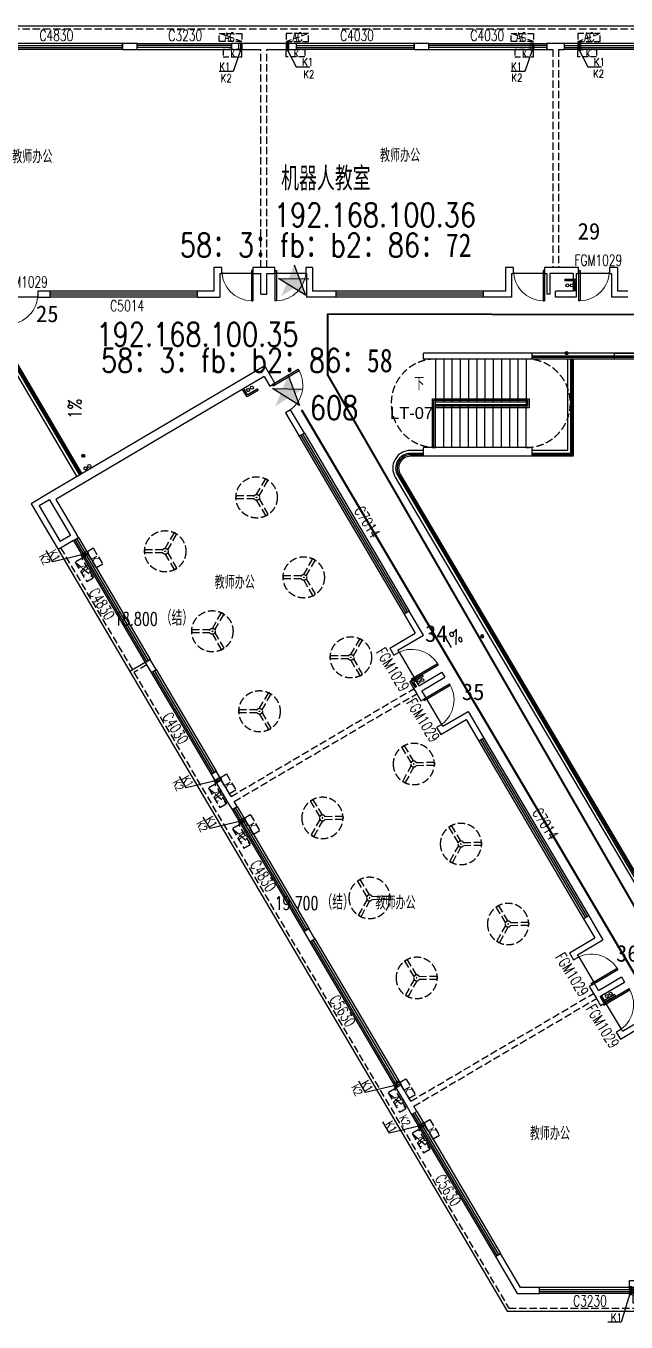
# Model space of a CAD drawing. Extents: x 447078 to 1776277, y 243534 to 519428.
# Drawn here: x 1548479 to 1568848, y 382473 to 426441 of the extents above; entities that cross this region are included whole.
import ezdxf

# ---------------------------------------------------------------- set-up
doc = ezdxf.new("R2010")
doc.units = 0
doc.header["$LTSCALE"] = 1000
doc.header["$MEASUREMENT"] = 0
for name, pattern in [('CCDID0GLB00001', [30, 26.5, -1.5, 0.5, -1.5]), ('DASH', [0.35, 0.25, -0.1]), ('HIDDEN3', [1.905, 1.27, -0.635])]:
    doc.linetypes.add(name, pattern=pattern)
doc.layers.add('2016.03.08房间名称备份', color=227, linetype='Continuous', plot=False)
for name, color, linetype in [('A-DOOR', 2, 'Continuous'), ('A-DRAI', 61, 'Continuous'), ('A-EQPM-MECH', 191, 'Continuous'), ('A-FIXT', 211, 'Continuous'), ('A-FIXT-DASH', 211, 'HIDDEN3'), ('A-FURN', 251, 'Continuous'), ('A-HRAL', 104, 'Continuous'), ('A-HYDR', 1, 'CCDID0GLB00001'), ('A-OVER', 23, 'Continuous'), ('A-STRS', 2, 'Continuous'), ('A-WALL', 140, 'Continuous'), ('A-WIND', 2, 'Continuous'), ('A-WIND-IDEN', 4, 'Continuous'), ('G-0-XREF', 2, 'Continuous'), ('G-ANNO-NOTE', 80, 'Continuous'), ('X-连廊栏杆修改', 43, 'Continuous')]:
    doc.layers.add(name, color=color, linetype=linetype)
doc.layers.add('A桥架图层', color=2, linetype='Continuous', lineweight=40)
doc.layers.add('A门禁安装位置', color=1, linetype='Continuous', lineweight=30)
doc.styles.add('_TCH_DIM', font='SIMPLEX', dxfattribs={"bigfont": 'GBCBIG'})
doc.styles.add('_TCH_WINDOW', font='SIMPLEX', dxfattribs={"height": 3.5, "bigfont": 'GBCBIG'})
doc.styles.add('CCDI_T_G01', font='')
doc.styles.add('CCDI_T_G02', font='simplex.shx', dxfattribs={"width": 0.8, "bigfont": 'zjdz.shx'})
doc.styles.add('CCDI_T_G03', font='')
doc.styles.add('Note$0$CCDI-TOG-02', font='simplex.shx', dxfattribs={"width": 0.8, "bigfont": 'zjdz.shx'})
doc.styles.get('CCDI_T_G01').set_extended_font_data('Arial')
doc.styles.get('CCDI_T_G03').set_extended_font_data('SimHei')

# ---------------------------------------------------------------- blocks, each defined once
blk = doc.blocks.new('PSG-LG1')
at = {"layer": 'A-DRAI'}
for centre in [(34500, 8700), (34650, 8700), (43600, 8700), (54350, 8700), (54500, 8700), (23792, 5228), (18274, 2571), (29446, -4765), (29575, -4689), (35837, -15406), (35966, -15330)]:
    blk.add_circle(centre, 50, dxfattribs=at)
at = {"layer": 'A-HYDR'}
for centre in [(54650, 8700), (23663, 5151), (18145, 2495), (37450, -17600), (63500, -17600)]:
    blk.add_circle(centre, 50, dxfattribs=at)
at = {"layer": 'A-WALL'}
for points in [[(34800, 8500), (34800, 8900), (34400, 8900)], [(34750, 8500), (34750, 8850), (34400, 8850)], [(43700, 8900), (43500, 8900)], [(43700, 8800), (43500, 8800)], [(54850, 8600), (54850, 9000), (54000, 9000)], [(54800, 8600), (54800, 8950), (54000, 8950)], [(24013, 5143), (23626, 4914), (23473, 5172)], [(23988, 5186), (23643, 4982), (23516, 5198)], [(29591, -4513), (29203, -4741), (29330, -4957)], [(29616, -4556), (29272, -4759), (29373, -4931)], [(36103, -15358), (35758, -15562), (35656, -15389)], [(36128, -15402), (36103, -15358)], [(36128, -15402), (35740, -15630), (35613, -15415)]]:
    blk.add_lwpolyline(points, dxfattribs=at)
blk = doc.blocks.new('dfc-1')
at = {"layer": 'A-FURN', "linetype": 'DASH'}
for p, q in [((0, 100), (306, 630)), ((87, 50), (392, 580)), ((-87, 50), (-698, 50)), ((-87, -50), (-698, -50)), ((0, -100), (306, -630)), ((87, -50), (392, -580))]:
    blk.add_line(p, q, dxfattribs=at)
for radius in [700, 100, 10]:
    blk.add_circle((0, 0), radius, dxfattribs=at)
for start, end in [(55.904, 64.096), (175.904, 184.096), (295.904, 304.096)]:
    blk.add_arc((0, 0), 700, start, end, dxfattribs=at)
blk = doc.blocks.new('KTXT')
at = {"layer": 'A-EQPM-MECH', "linetype": 'DASH'}
blk.add_line((340603, 544837), (341368, 545104), dxfattribs=at)
at = {"layer": 'A-EQPM-MECH'}
blk.add_lwpolyline([(340486, 545130), (340586, 545130), (340586, 545380), (340486, 545380)], close=True, dxfattribs=at)
at = {"layer": 'A-EQPM-MECH', "linetype": 'DASH'}
for points in [[(341135, 545355), (340497, 545355), (340497, 545605), (341135, 545605)], [(340603, 544837), (341368, 544837), (341368, 545104), (340603, 545104)]]:
    blk.add_lwpolyline(points, close=True, dxfattribs=at)
at = {"layer": 'A-EQPM-MECH'}
blk.add_lwpolyline([(340536, 545130), (340536, 545380)], dxfattribs=at)
at = {"layer": 'A-FIXT-DASH'}
blk.add_lwpolyline([(340536, 545257), (340205, 544189), (339758, 544189)], dxfattribs=at)
at = {"layer": 'A-EQPM-MECH', "style": 'Note$0$CCDI-TOG-02', "text_generation_flag": 4, "width": 0.8}
blk.add_text('K', height=200, dxfattribs=at).set_placement((340774, 545575))
at = {"layer": 'A-EQPM-MECH', "style": '_TCH_DIM', "width": 0.705882}
blk.add_text('AC', height=297.5, dxfattribs=at).set_placement((340820, 544837))
at = {"layer": 'A-FIXT-DASH', "style": 'CCDI_T_G02', "width": 0.8}
blk.add_text('K1', height=265.8, dxfattribs=at).set_placement((339862, 544216))
blk = doc.blocks.new('bc-kty')
at = {"layer": 'A-EQPM-MECH', "linetype": 'DASH', "ltscale": 0.8}
blk.add_line((100, 176), (-665, 443), dxfattribs=at)
for points in [[(100, 176), (-665, 176), (-665, 443), (100, 443)], [(-538, -350), (100, -350), (100, -100), (-538, -100)]]:
    blk.add_lwpolyline(points, close=True, dxfattribs=at)
at = {"layer": 'A-EQPM-MECH'}
blk.add_lwpolyline([(100, -125), (0, -125), (0, 125), (100, 125)], close=True, dxfattribs=at)
blk.add_lwpolyline([(50, 125), (50, -125)], dxfattribs=at)
at = {"layer": 'A-FIXT-DASH'}
blk.add_lwpolyline([(50, -125), (-194, -849), (-664, -849)], dxfattribs=at)
at = {"layer": 'A-EQPM-MECH', "style": '_TCH_DIM', "width": 0.705882}
blk.add_text('AC', height=297.5, dxfattribs=at).set_placement((-487, 176))
at = {"layer": 'A-EQPM-MECH', "style": 'Note$0$CCDI-TOG-02', "text_generation_flag": 4, "width": 0.8}
blk.add_text('K', height=200, dxfattribs=at).set_placement((-284, -132))
at = {"layer": 'A-FIXT-DASH', "style": 'CCDI_T_G02', "width": 0.8}
blk.add_text('K1', height=265.8, dxfattribs=at).set_placement((-664, -812))
blk = doc.blocks.new('KT-SWSN')
at = {"layer": 'A-EQPM-MECH', "linetype": 'DASH', "ltscale": 0.8}
blk.add_line((934546, 493315), (935311, 493581), dxfattribs=at)
for points in [[(934546, 493315), (935311, 493315), (935311, 493581), (934546, 493581)], [(935183, 492788), (934546, 492788), (934546, 493038), (935183, 493038)]]:
    blk.add_lwpolyline(points, close=True, dxfattribs=at)
at = {"layer": 'A-EQPM-MECH'}
blk.add_lwpolyline([(934546, 493013), (934646, 493013), (934646, 493263), (934546, 493263)], close=True, dxfattribs=at)
blk.add_lwpolyline([(934596, 493263), (934596, 493013)], dxfattribs=at)
at = {"layer": 'A-FIXT-DASH'}
blk.add_lwpolyline([(934596, 493013), (934887, 492446), (935357, 492446)], dxfattribs=at)
at = {"layer": 'A-EQPM-MECH', "style": '_TCH_DIM', "width": 0.705882}
blk.add_text('AC', height=297.5, dxfattribs=at).set_placement((934762, 493315))
at = {"layer": 'A-EQPM-MECH', "style": 'Note$0$CCDI-TOG-02', "text_generation_flag": 4, "width": 0.8}
blk.add_text('K', height=200, dxfattribs=at).set_placement((934822, 493006))
at = {"layer": 'A-FIXT-DASH', "style": 'CCDI_T_G02', "width": 0.8}
blk.add_text('K1', height=265.8, dxfattribs=at).set_placement((935094, 492483))
blk = doc.blocks.new('200X1200')
at = {"layer": 'X-连廊栏杆修改'}
blk.add_lwpolyline([(-800, 200), (800, 200), (800, 0), (-800, 0)], close=True, dxfattribs=at)
blk = doc.blocks.new('ETE5466')
at = {"layer": 'A-OVER'}
for p in [(-7100, 2200), (-2700, 2200), (1700, 2200), (6100, 2200), (10500, 2200), (14900, 2200)]:
    blk.add_blockref('200X1200', p, dxfattribs=at)
blk = doc.blocks.new('$TCHSYS$WIN2D')
for p, q in [((-0.5, 0.5), (0.5, 0.5)), ((-0.5, 0.5), (-0.5, -0.5)), ((0.5, 0.5), (0.5, -0.5)), ((0.5, 0.1667), (-0.5, 0.1667)), ((0.5, -0.1667), (-0.5, -0.1667)), ((-0.5, -0.5), (0.5, -0.5))]:
    blk.add_line(p, q)
blk = doc.blocks.new('$DorLib2D$00000001')
for p, q in [((0.45, 0.975), (0.5, 0.975)), ((0.45, 0), (0.45, 0.975)), ((0.5, 0), (0.5, 0.975)), ((0.5, 0), (0.45, 0))]:
    blk.add_line(p, q)
at = {"lineweight": 13}
blk.add_arc((0.475, 0), 0.975, 91.4693, 180, dxfattribs=at)
blk = doc.blocks.new('DI LOU')
at = {"layer": 'A-FIXT'}
h = blk.add_hatch(dxfattribs=at)
h.set_pattern_fill('ANSI31', color=256, scale=10)
h.set_pattern_definition([(45, (-842091.153, -1894175.001), (-11.22532015, 11.22532015), [])])
h.paths.add_polyline_path([(-50, 0, 1), (50, 0, 1)])
blk.add_circle((0, 0), 50, dxfattribs=at)
blk = doc.blocks.new('门禁点位')
at = {"layer": 'A门禁安装位置'}
h = blk.add_hatch(color=256, dxfattribs=at)
h.paths.add_polyline_path([(-211491, 79015), (-211665, 79485), (-211858, 79022)])
h.paths.add_polyline_path([(-211858, 79022), (-211926, 78858), (-211670, 78698), (-211429, 78847), (-211491, 79015)])
h.paths.add_polyline_path([(-211429, 78847), (-211165, 79009), (-211491, 79015), (-211429, 78847)])
h.paths.add_polyline_path([(-211670, 78698), (-211285, 78457), (-211429, 78847)])
h.paths.add_polyline_path([(-211926, 78858), (-212105, 78430), (-211670, 78698)])
h.paths.add_polyline_path([(-211858, 79022), (-212198, 79028), (-211926, 78858)])
for p, q in [((-211665, 79485), (-211285, 78457)), ((-212198, 79028), (-211165, 79009)), ((-211285, 78457), (-212198, 79028))]:
    blk.add_line(p, q, dxfattribs=at)

msp = doc.modelspace()

# ---------------------------------------------------------------- linework, layer by layer
at = {"layer": '2016.03.08房间名称备份', "linetype": 'DASH'}
for p, q in [((1556456.9, 418241.4), (1556456.9, 425641.4)), ((1556656.9, 418241.4), (1556656.9, 425641.4)), ((1566356.9, 425641.4), (1566356.9, 418241.4)), ((1566556.9, 425641.4), (1566556.9, 418241.4)), ((1555442, 400302.1), (1561644, 403959.4)), ((1555543.6, 400129.8), (1561745.6, 403787.1)), ((1561537.4, 389965.5), (1567739.4, 393622.7)), ((1561639, 389793.2), (1567841, 393450.4))]:
    msp.add_line(p, q, dxfattribs=at)
at = {"layer": 'A-DOOR'}
for p, q in [((1556181.8, 418041.4), (1555131.8, 418041.4)), ((1557981.9, 418041.4), (1556931.9, 418041.4)), ((1566081.8, 418041.4), (1565031.8, 418041.4)), ((1568281.9, 418041.4), (1567231.9, 418041.4)), ((1548881.9, 417241.4), (1547831.9, 417241.4)), ((1561143.2, 405202.3), (1561676.6, 404297.8)), ((1562590.9, 402747.3), (1562057.5, 403651.8)), ((1567238.6, 394865.6), (1567772, 393961.2)), ((1568686.3, 392410.7), (1568152.9, 393315.1))]:
    msp.add_line(p, q, dxfattribs=at)
at = {"layer": 'A-FIXT'}
for points in [[(1550492.2, 413996.4, 0, 0, 0), (1550492.2, 412978.8, 60, 0, 0), (1550492.2, 412798.8, 0, 0, 0)], [(1562687.1, 404972.7, 0, 0, 0), (1563563.6, 405489.6, 60, 0, 0), (1563718.7, 405581, 0, 0, 0)]]:
    msp.add_lwpolyline(points, format="xyseb", dxfattribs=at)
at = {"layer": 'A-HRAL'}
for p, q in [((1546730.1, 417241.4), (1550294.1, 411197.5)), ((1546788.1, 417241.4), (1550337.2, 411222.9))]:
    msp.add_line(p, q, dxfattribs=at)
for points in [[(1561976.9, 411941.4), (1561527.3, 411941.4, 0.5804224), (1561096.6, 411187.4), (1571207.4, 394041.4), (1595756.9, 394041.4), (1595756.9, 415241.4), (1565656.9, 415241.4)], [(1561976.9, 411891.4), (1561527.3, 411891.4, 0.5804224), (1561139.7, 411212.8), (1571236, 394091.4), (1595706.9, 394091.4), (1595706.9, 415191.4), (1565656.9, 415191.4)]]:
    msp.add_lwpolyline(points, format="xyb", dxfattribs=at)
for points in [[(1567006.9, 415141.5), (1567006.9, 411891.5), (1565656.9, 411891.5)], [(1566956.9, 415141.5), (1566956.9, 411941.5), (1565656.9, 411941.5)]]:
    msp.add_lwpolyline(points, dxfattribs=at)
at = {"layer": 'A-OVER'}
for p, q in [((1542757.2, 426441.4), (1590356.9, 426441.4)), ((1546786.3, 417343), (1550380.2, 411248.3)), ((1546614, 417241.4), (1550208, 411146.7)), ((1595656.9, 415341.5), (1565656.9, 415341.5)), ((1595656.9, 415141.5), (1565656.9, 415141.5)), ((1561976.9, 412041.4), (1561527.3, 412041.4)), ((1561976.9, 411841.4), (1561527.3, 411841.4)), ((1561010.4, 411136.6), (1571150.3, 393941.4)), ((1561182.7, 411238.2), (1571264.5, 394141.4)), ((1549571.8, 408681.9), (1552009.9, 404547.2)), ((1552526.8, 404852), (1552009.9, 404547.2)), ((1552009.9, 404547.2), (1564809.6, 382841.4)), ((1564809.6, 382841.4), (1586556.9, 382841.4))]:
    msp.add_line(p, q, dxfattribs=at)
at = {"layer": 'A-OVER', "linetype": 'DASH'}
for p, q in [((1542757.2, 426341.4), (1586456.9, 426341.4)), ((1552577.6, 404765.9), (1552146.9, 404511.9))]:
    msp.add_line(p, q, dxfattribs=at)
at = {"layer": 'A-OVER'}
for points in [[(1567056.9, 415141.5), (1567056.9, 411841.5), (1565656.9, 411841.5)], [(1566856.9, 415141.5), (1566856.9, 412041.5), (1565656.9, 412041.5)]]:
    msp.add_lwpolyline(points, dxfattribs=at)
at = {"layer": 'A-OVER', "linetype": 'DASH'}
for points in [[(1549657.9, 408732.7), (1552096.1, 404598)], [(1552146.9, 404511.9), (1564866.7, 382941.4), (1591756.9, 382941.4)]]:
    msp.add_lwpolyline(points, dxfattribs=at)
at = {"layer": 'A-OVER'}
for radius in [600, 400]:
    msp.add_arc((1561527.3, 411441.4), radius, 90, 210.52737, dxfattribs=at)
at = {"layer": 'A-STRS'}
for p, q in [((1562376.9, 415141.4), (1562376.9, 413691.4)), ((1562656.9, 415141.4), (1562656.9, 413691.4)), ((1562936.9, 415141.4), (1562936.9, 413691.4)), ((1563216.9, 415141.4), (1563216.9, 413691.4)), ((1563496.9, 415141.4), (1563496.9, 413691.4)), ((1563776.9, 415141.4), (1563776.9, 413691.4)), ((1564056.9, 415141.4), (1564056.9, 413691.4)), ((1564336.9, 415141.4), (1564336.9, 413691.4)), ((1564616.9, 415141.4), (1564616.9, 413691.4)), ((1564896.9, 415141.4), (1564896.9, 413691.4)), ((1565176.9, 415141.4), (1565176.9, 413691.4)), ((1565456.9, 415141.4), (1565456.9, 413691.4)), ((1562376.9, 412141.4), (1562376.9, 413591.4)), ((1562656.9, 412141.4), (1562656.9, 413591.4)), ((1562936.9, 412141.4), (1562936.9, 413591.4)), ((1563216.9, 412141.4), (1563216.9, 413591.4)), ((1563496.9, 412141.4), (1563496.9, 413591.4)), ((1563776.9, 412141.4), (1563776.9, 413591.4)), ((1564056.9, 412141.4), (1564056.9, 413591.4)), ((1564336.9, 412141.4), (1564336.9, 413591.4)), ((1564616.9, 412141.4), (1564616.9, 413591.4)), ((1564896.9, 412141.4), (1564896.9, 413591.4)), ((1565176.9, 412141.4), (1565176.9, 413591.4)), ((1565456.9, 412141.4), (1565456.9, 413591.4))]:
    msp.add_line(p, q, dxfattribs=at)
msp.add_lwpolyline([(1564199.4, 413591.4), (1562376.9, 413591.4), (1562376.9, 413691.4), (1565456.9, 413691.4), (1565456.9, 413591.4), (1564199.4, 413591.4)], dxfattribs=at)
at = {"layer": 'A-STRS', "linetype": 'DASH'}
for centre, start, end in [((1562376.9, 413641.4), 90, 270), ((1565456.9, 413641.4), 270, 90)]:
    msp.add_arc(centre, 1500, start, end, dxfattribs=at)
at = {"layer": 'A-WALL'}
for p, q in [((1552256.9, 425841.4), (1551756.9, 425841.4)), ((1551756.9, 425841.4), (1551756.9, 425641.4)), ((1551756.9, 425641.4), (1552256.9, 425641.4)), ((1552256.9, 425641.4), (1552256.9, 425841.4)), ((1556556.9, 425841.4), (1555456.9, 425841.4)), ((1555456.9, 425841.4), (1555456.9, 425641.4)), ((1555456.9, 425641.4), (1556456.9, 425641.4)), ((1557656.9, 425841.4), (1556556.9, 425841.4)), ((1556656.9, 425641.4), (1557656.9, 425641.4)), ((1557656.9, 425641.4), (1557656.9, 425841.4)), ((1562156.9, 425841.4), (1561656.9, 425841.4)), ((1561656.9, 425841.4), (1561656.9, 425641.4)), ((1561656.9, 425641.4), (1562156.9, 425641.4)), ((1562156.9, 425641.4), (1562156.9, 425841.4)), ((1566456.9, 425841.4), (1566156.9, 425841.4)), ((1566156.9, 425841.4), (1566156.9, 425641.4)), ((1566156.9, 425641.4), (1566356.9, 425641.4)), ((1566756.9, 425841.4), (1566456.9, 425841.4)), ((1566556.9, 425641.4), (1566756.9, 425641.4)), ((1566756.9, 425641.4), (1566756.9, 425841.4)), ((1554856.9, 418241.4), (1554856.9, 417441.4)), ((1555131.8, 418241.4), (1554856.9, 418241.4)), ((1555131.8, 418041.4), (1555131.8, 418241.4)), ((1556456.9, 418241.4), (1556181.8, 418241.4)), ((1556181.8, 418241.4), (1556181.8, 418041.4)), ((1556931.9, 418241.4), (1556656.9, 418241.4)), ((1556931.9, 418041.4), (1556931.9, 418241.4)), ((1558206.9, 418241.4), (1557981.9, 418241.4)), ((1557981.9, 418241.4), (1557981.9, 418041.4)), ((1558206.9, 418241.4), (1558206.9, 417441.4)), ((1564756.9, 418241.4), (1564756.9, 417441.4)), ((1565031.8, 418241.4), (1564756.9, 418241.4)), ((1565031.8, 418041.4), (1565031.8, 418241.4)), ((1566256.9, 418241.4), (1566081.8, 418241.4)), ((1566081.8, 418241.4), (1566081.8, 418041.4)), ((1566356.9, 418241.4), (1566256.9, 418241.4)), ((1567056.9, 418241.4), (1566556.9, 418241.4)), ((1567231.9, 418241.4), (1567056.9, 418241.4)), ((1567231.9, 418041.4), (1567231.9, 418241.4)), ((1568556.9, 418241.4), (1568281.9, 418241.4)), ((1568281.9, 418241.4), (1568281.9, 418041.4)), ((1568556.9, 418241.4), (1568556.9, 417441.4)), ((1555056.9, 418041.4), (1555056.9, 417241.4)), ((1555056.9, 418041.4), (1555131.8, 418041.4)), ((1556181.8, 418041.4), (1556456.9, 418041.4)), ((1556456.9, 417341.4), (1556456.9, 418041.4)), ((1556656.9, 417341.4), (1556656.9, 418041.4)), ((1556656.9, 418041.4), (1556931.9, 418041.4)), ((1557981.9, 418041.4), (1558006.9, 418041.4)), ((1558006.9, 418041.4), (1558006.9, 417241.4)), ((1564956.9, 418041.4), (1564956.9, 417241.4)), ((1564956.9, 418041.4), (1565031.8, 418041.4)), ((1566081.8, 418041.4), (1566156.9, 418041.4)), ((1566156.9, 418041.4), (1566156.9, 417341.4)), ((1566456.9, 418041.4), (1566256.9, 418041.4)), ((1566256.9, 418041.4), (1566256.9, 417341.4)), ((1567056.9, 418041.4), (1566456.9, 418041.4)), ((1567056.9, 418041.4), (1567056.9, 417441.4)), ((1567156.9, 418041.4), (1567231.9, 418041.4)), ((1567156.9, 418041.4), (1567156.9, 417241.4)), ((1568281.9, 418041.4), (1568356.9, 418041.4)), ((1568356.9, 418041.4), (1568356.9, 417241.4)), ((1548881.9, 417441.4), (1548881.9, 417241.4)), ((1549306.9, 417441.4), (1548881.9, 417441.4)), ((1549306.9, 417241.4, 1500), (1549306.9, 417441.4, 1500)), ((1554306.9, 417241.4, 1500), (1554306.9, 417441.4, 1500)), ((1554856.9, 417441.4), (1554306.9, 417441.4)), ((1556456.9, 417341.4), (1556656.9, 417341.4)), ((1559006.9, 417441.4), (1558206.9, 417441.4)), ((1559006.9, 417241.4, 1500), (1559006.9, 417441.4, 1500)), ((1564006.9, 417241.4, 1500), (1564006.9, 417441.4, 1500)), ((1564756.9, 417441.4), (1564006.9, 417441.4)), ((1566256.9, 417341.4), (1566156.9, 417341.4)), ((1567056.9, 417441.4), (1566456.9, 417441.4)), ((1566456.9, 417241.4), (1566456.9, 417441.4)), ((1568906.9, 417441.4), (1568556.9, 417441.4)), ((1548881.9, 417241.4), (1549306.9, 417241.4)), ((1554306.9, 417241.4), (1555056.9, 417241.4)), ((1559006.9, 417241.4), (1558006.9, 417241.4)), ((1564956.9, 417241.4), (1564006.9, 417241.4)), ((1567156.9, 417241.4), (1566456.9, 417241.4)), ((1568906.9, 417241.4), (1568356.9, 417241.4)), ((1565656.9, 415341.4), (1561976.9, 415341.4)), ((1561976.9, 415141.4), (1561976.9, 415341.4)), ((1565656.9, 415141.4), (1561976.9, 415141.4)), ((1565656.9, 415141.4), (1565656.9, 415341.4)), ((1556582.2, 414905.5), (1549260.4, 410588)), ((1556925.1, 414324.1), (1556582.2, 414905.5)), ((1556562.3, 414545.5), (1549499, 410380.3)), ((1556562.3, 414545.5), (1556752.8, 414222.5)), ((1556752.8, 414222.5), (1556925.1, 414324.1)), ((1557458.4, 413419.6), (1557286.2, 413318.1)), ((1557286.2, 413318.1), (1557756, 412521.3)), ((1557928.3, 412622.9), (1557458.4, 413419.6)), ((1557928.3, 412622.9, 1500), (1557756, 412521.3, 1500)), ((1565656.9, 412141.4), (1561976.9, 412141.4)), ((1561976.9, 411841.4), (1561976.9, 412141.4)), ((1565656.9, 411841.4), (1565656.9, 412141.4)), ((1565656.9, 411841.4), (1561976.9, 411841.4)), ((1549260.4, 410588), (1548657.5, 410232.4)), ((1548657.5, 410232.4), (1549571.8, 408681.9)), ((1549275.9, 410364.9), (1548931.3, 410161.7)), ((1549275.9, 410364.9), (1549987, 409159)), ((1549499, 410380.3), (1550210.1, 409174.4)), ((1548931.3, 410161.7), (1549642.5, 408955.8)), ((1550088.6, 408986.7), (1549571.8, 408681.9)), ((1549987, 409159), (1549642.5, 408955.8)), ((1550088.6, 408986.7), (1550260.9, 409088.3)), ((1550260.9, 409088.3), (1550210.1, 409174.4)), ((1561483.9, 406593.2, 1500), (1561311.7, 406491.6, 1500)), ((1561311.7, 406491.6), (1561692.6, 405845.5)), ((1561966.5, 405774.8), (1561483.9, 406593.2)), ((1560831.2, 405337.6), (1561692.6, 405845.5)), ((1561105.1, 405266.9), (1561966.5, 405774.8)), ((1552699.1, 404953.6), (1552526.8, 404852)), ((1552902.2, 404609.1), (1552699.1, 404953.6)), ((1560831.2, 405337.6), (1560970.9, 405100.7)), ((1560970.9, 405100.7), (1561143.2, 405202.3)), ((1561143.2, 405202.3), (1561105.1, 405266.9)), ((1552526.8, 404852), (1552730, 404507.5)), ((1552730, 404507.5), (1552902.2, 404609.1)), ((1561816.2, 404060.9), (1562591.5, 404518.1)), ((1562591.5, 404518.1), (1562693.1, 404345.8)), ((1561676.6, 404297.8), (1561504.3, 404196.2)), ((1561504.3, 404196.2), (1561644, 403959.4)), ((1561816.2, 404060.9), (1561676.6, 404297.8)), ((1561917.8, 403888.7), (1562693.1, 404345.8)), ((1561745.6, 403787.1), (1561885.2, 403550.2)), ((1561885.2, 403550.2), (1562057.5, 403651.8)), ((1562057.5, 403651.8), (1561917.8, 403888.7)), ((1562629, 402682.7), (1563490.3, 403190.7)), ((1563490.3, 403190.7), (1564023.7, 402286.2)), ((1562590.9, 402747.3), (1562418.6, 402645.7)), ((1562558.3, 402408.9), (1563419.7, 402916.8)), ((1562629, 402682.7), (1562590.9, 402747.3)), ((1563419.7, 402916.8), (1563851.4, 402184.6)), ((1562418.6, 402645.7), (1562558.3, 402408.9)), ((1564023.7, 402286.2, 1500), (1563851.4, 402184.6, 1500)), ((1554934, 401163.5), (1554761.8, 401061.9)), ((1554761.8, 401061.9), (1555320.5, 400114.4)), ((1555442, 400302.1), (1554934, 401163.5)), ((1555320.5, 400114.4), (1555472.9, 399856)), ((1555645.2, 399957.6), (1555543.6, 400129.8)), ((1555472.9, 399856), (1555645.2, 399957.6)), ((1567579.3, 396256.5, 1500), (1567407.1, 396154.9, 1500)), ((1567407.1, 396154.9), (1567788, 395508.9)), ((1567579.3, 396256.5), (1568061.9, 395438.2)), ((1558083.3, 395822.9), (1557911, 395721.3)), ((1557911, 395721.3), (1558114.2, 395376.8)), ((1558286.5, 395478.4), (1558083.3, 395822.9)), ((1558114.2, 395376.8), (1558286.5, 395478.4)), ((1566926.6, 395000.9), (1567788, 395508.9)), ((1567200.5, 394930.2), (1568061.9, 395438.2)), ((1566926.6, 395000.9), (1567066.3, 394764.1)), ((1567066.3, 394764.1), (1567238.6, 394865.6)), ((1567238.6, 394865.6), (1567200.5, 394930.2)), ((1567772, 393961.2), (1567599.7, 393859.6)), ((1567911.6, 393724.3), (1567772, 393961.2)), ((1567911.6, 393724.3), (1568686.9, 394181.5)), ((1568013.2, 393552), (1568788.5, 394009.2)), ((1568686.9, 394181.5), (1568788.5, 394009.2)), ((1567599.7, 393859.6), (1567739.4, 393622.7)), ((1568152.9, 393315.1), (1568013.2, 393552)), ((1567841, 393450.4), (1567980.6, 393213.6)), ((1567980.6, 393213.6), (1568152.9, 393315.1)), ((1568724.4, 392346.1), (1569585.7, 392854)), ((1568686.3, 392410.7), (1568514, 392309.1)), ((1568514, 392309.1), (1568653.7, 392072.2)), ((1568653.7, 392072.2), (1569428.9, 392529.4)), ((1568724.4, 392346.1), (1568686.3, 392410.7)), ((1561131, 390654.6), (1560958.7, 390553)), ((1560958.7, 390553), (1561415.9, 389777.8)), ((1561537.4, 389965.5), (1561131, 390654.6)), ((1561415.9, 389777.8), (1561568.3, 389519.3)), ((1561568.3, 389519.3), (1561740.6, 389620.9)), ((1561740.6, 389620.9), (1561639, 389793.2)), ((1564585.1, 384797.2), (1564412.8, 384695.6)), ((1565266.6, 383641.4), (1564585.1, 384797.2)), ((1564412.8, 384695.6), (1565152.4, 383441.4)), ((1565152.4, 383441.4), (1565906.9, 383441.4)), ((1565906.9, 383641.4), (1565266.6, 383641.4)), ((1565906.9, 383441.4), (1565906.9, 383641.4))]:
    msp.add_line(p, q, dxfattribs=at)
for points in [[(1556656.9, 418241.4), (1556456.9, 418241.4)], [(1566556.9, 418241.4), (1566356.9, 418241.4)], [(1561644, 403959.4), (1561745.6, 403787.1)], [(1567739.4, 393622.7), (1567841, 393450.4)]]:
    msp.add_lwpolyline(points, dxfattribs=at)
at = {"layer": 'A-WIND'}
for p, q in [((1554306.9, 417441.4), (1549306.9, 417441.4)), ((1554306.9, 417374.7, 1500), (1549306.9, 417374.7, 1500)), ((1554306.9, 417308.1, 1500), (1549306.9, 417308.1, 1500)), ((1564006.9, 417441.4, 1500), (1559006.9, 417441.4, 1500)), ((1564006.9, 417374.7, 1500), (1559006.9, 417374.7, 1500)), ((1564006.9, 417308.1, 1500), (1559006.9, 417308.1, 1500)), ((1554306.9, 417241.4, 1500), (1549306.9, 417241.4, 1500)), ((1564006.9, 417241.4, 1500), (1559006.9, 417241.4, 1500)), ((1557756, 412521.3, 1500), (1561311.7, 406491.6, 1500)), ((1557813.4, 412555.1, 1500), (1561369.1, 406525.4, 1500)), ((1557870.9, 412589, 1500), (1561426.5, 406559.3, 1500)), ((1557928.3, 412622.9, 1500), (1561483.9, 406593.2, 1500)), ((1563851.4, 402184.6), (1567407.1, 396154.9)), ((1563908.8, 402218.5, 1500), (1567464.5, 396188.8, 1500)), ((1563966.3, 402252.4, 1500), (1567521.9, 396222.7, 1500)), ((1564023.7, 402286.2, 1500), (1567579.3, 396256.5, 1500))]:
    msp.add_line(p, q, dxfattribs=at)
at = {"layer": 'A桥架图层'}
for p, q in [((1558728.2, 416676.4), (1591737.3, 416613.4)), ((1558728.2, 414610.2), (1558728.2, 416676.4)), ((1570874.7, 393547.2), (1558728.2, 414610.2)), ((1570323.6, 392262.7), (1557842.6, 413408.1))]:
    msp.add_line(p, q, dxfattribs=at)
at = {"layer": 'G-0-XREF'}
for points in [[(1562276.9, 412141.4), (1562276.9, 413791.4), (1565556.9, 413791.4), (1565556.9, 413491.4), (1562376.9, 413491.4)], [(1562326.9, 412141.4), (1562326.9, 413741.4), (1565506.9, 413741.4), (1565506.9, 413541.4), (1562376.9, 413541.4)]]:
    msp.add_lwpolyline(points, dxfattribs=at)

# ---------------------------------------------------------------- block references
at = {"layer": 'A-DOOR'}
for p, xscale, yscale, zscale, rotation in [((1555656.8, 418141.4), -1050, 1050, -1050, 180), ((1557456.9, 418141.4), 1050, 1050, 1050, 180), ((1565556.8, 418141.4), -1050, 1050, -1050, 180), ((1567756.9, 418141.4), 1050, 1050, 1050, 180), ((1548356.9, 417341.4), 1050, 1050, 1050, 179.9999999915621), ((1557105.6, 413821.1), -1050, 1050, -1050, 300.5273654606405), ((1561323.7, 404699.3), 1050, 1050, 1050, 300.5273654797591), ((1562238.1, 403148.8), 1050, -1050, 1050, 120.5273654898348), ((1567419.1, 394362.6), 1050, 1050, 1050, 300.5273654797591), ((1568333.5, 392812.1), 1050, -1050, 1050, 120.5273654898348)]:
    msp.add_blockref('$DorLib2D$00000001', p, dxfattribs=dict(at, xscale=xscale, yscale=yscale, zscale=zscale, rotation=rotation))
at = {"layer": 'A-EQPM-MECH'}
for name, p in [('KT-SWSN', (622761.3, -67397)), ('KT-SWSN', (632661.3, -67397)), ('KTXT', (1228470.8, -161716))]:
    msp.add_blockref(name, p, dxfattribs=at)
at = {"layer": 'A-EQPM-MECH', "rotation": 300.527365466875}
for p in [(907828.6, 424891.5), (912349.4, 417225.2), (913162.1, 415847), (918444.8, 406888.6), (919257.5, 405510.3)]:
    msp.add_blockref('KTXT', p, dxfattribs=at)
at = {"layer": 'A-FIXT', "extrusion": (0, 0, -1), "zscale": -1}
for p, rotation in [((-1566831.6, 415340.4), 29.99999682608976), ((-1563964.2, 405733.9), 209.9999968260898)]:
    msp.add_blockref('DI LOU', p, dxfattribs=dict(at, rotation=rotation))
at = {"layer": 'A-FIXT', "extrusion": (0, 0, -1), "xscale": -1, "zscale": -1, "rotation": 330.0000031739103}
msp.add_blockref('DI LOU', (-1550423.7, 411859.1), dxfattribs=at)
at = {"layer": 'A-FURN'}
for p in [(1556308.2, 410448.5), (1553207.2, 408619.9), (1557908.2, 407735.2), (1554807.2, 405906.5), (1559508.3, 405021.8), (1556407.3, 403193.2)]:
    msp.add_blockref('dfc-1', p, dxfattribs=at)
at = {"layer": 'A-FURN', "xscale": -1, "rotation": 241.0547309382488}
for p in [(1561641.7, 401404), (1558540.7, 399575.4), (1563241.7, 398690.6), (1560140.7, 396862), (1564841.7, 395977.2), (1561740.7, 394148.6)]:
    msp.add_blockref('dfc-1', p, dxfattribs=at)
at = {"layer": 'A-OVER'}
msp.add_blockref('ETE5466', (1576356.9, 412941.4), dxfattribs=at)
at = {"layer": 'A-WALL'}
for p in [(1555706.9, 425741.4), (1565606.9, 425741.4)]:
    msp.add_blockref('bc-kty', p, dxfattribs=at)
at = {"layer": 'A-WIND', "yscale": -200}
for p, xscale, zscale, rotation in [((1549356.9, 425741.4), -4800, -4800, 359.9999999986587), ((1553856.9, 425741.4), 3200, 3200, 359.9999999986587), ((1559656.9, 425741.4), -4000, -4000, 4.311988110991247e-10), ((1564156.9, 425741.4), 4000, 4000, 4.311988110991247e-10), ((1569156.9, 425741.4), -4800, -4800, 359.9999999974775), ((1551393.8, 406970.1), 4800, 4800, 300.5273654619374), ((1553832, 402835.5), 4000, 4000, 300.5273654619374), ((1556778.1, 397839.4), 4800, 4800, 300.5273654675549), ((1559622.6, 393015.7), 5600, 5600, 300.5273654675549), ((1563076.7, 387158.2), 5600, 5600, 300.527365483158), ((1567506.9, 383541.4), -3200, -3200, 1.552760354667628e-08)]:
    msp.add_blockref('$TCHSYS$WIN2D', p, dxfattribs=dict(at, xscale=xscale, zscale=zscale, rotation=rotation))
at = {"layer": 'A门禁安装位置'}
for p in [(1769250.9, 338848.3), (1769046.3, 335113)]:
    msp.add_blockref('门禁点位', p, dxfattribs=at)
at = {"layer": 'G-0-XREF'}
msp.add_blockref('PSG-LG1', (1532356.9, 408941.4), dxfattribs=at)

# ---------------------------------------------------------------- texts
at = {"layer": 'A-FIXT-DASH', "style": 'CCDI_T_G02', "width": 0.8}
for p in [(1555091.2, 424535.6), (1557892.5, 424668), (1564955, 424552.5), (1567726.8, 424686.7)]:
    msp.add_text('K2', height=265.82, dxfattribs=at).set_placement(p)
for s, height, rotation, p in [('1%%%', 450, 90, (1550362.2, 413113.1)), ('K2', 265.82, 297.27278, (1548915.1, 408457)), ('1%%%', 450, 30.52737, (1562764.1, 405267.1)), ('K2', 265.82, 297.27278, (1553443.3, 400792.1)), ('K2', 265.82, 297.27278, (1554253, 399398.8)), ('K2', 265.82, 297.27278, (1559509.9, 390450)), ('K2', 265.82, 297.27278, (1561137.1, 389411.8))]:
    msp.add_text(s, height=height, rotation=rotation, dxfattribs=at).set_placement(p)
at = {"layer": 'A-WIND-IDEN', "style": '_TCH_WINDOW', "width": 0.705882}
for s, rotation, p in [('C4830', 360, (1548942.4, 425932.3)), ('C3230', 360, (1553311.9, 425932.3)), ('C4030', 360, (1559144.9, 425932.3)), ('C4030', 360, (1563561.4, 425932.3)), ('FGM1029', 360, (1567097.4, 418306.8)), ('FGM1029', 360, (1547598.2, 417568.1)), ('C5014', 360, (1551342.5, 416764.3)), ('C7014', 301.83024, (1559602.9, 410000.8)), ('C4830', 301.83024, (1550592.6, 407220.7)), ('FGM1029', 301.83024, (1560339.2, 405197.5)), ('FGM1029', 301.83024, (1561372.4, 403483.4)), ('C4030', 301.83024, (1553094.7, 403004.1)), ('C7014', 301.83024, (1565645.1, 399761.2)), ('C4830', 301.83024, (1556065.6, 397996.4)), ('FGM1029', 301.83024, (1566427.9, 394855.7)), ('C5630', 301.83024, (1558762.2, 393414.3)), ('FGM1029', 301.83024, (1567463.7, 393099.6)), ('C5630', 301.83024, (1562343.1, 387338.5)), ('C3230', 360, (1567048.7, 383003.5))]:
    msp.add_text(s, height=375, rotation=rotation, dxfattribs=at).set_placement(p)
at = {"layer": 'A门禁安装位置', "char_height": 800, "attachment_point": 1, "style": 'CCDI_T_G02'}
for s, insert in [('机器人教室', (1557137.7, 421657.9)), ('608', (1558112.5, 413890.7))]:
    msp.add_mtext(s, dxfattribs=dict(at, insert=insert))
at = {"layer": 'A门禁安装位置', "char_height": 800, "width": 9568.517, "attachment_point": 1, "style": 'CCDI_T_G02'}
for s, insert in [('192.168.100.36', (1556898.2, 420429.3)), ('58{\\f宋体|b0|i0|c134|p2;：\\Fsimplex.shx,zjdz.shx|c0;3\\f宋体|b0|i0|c134|p2;：\\Fsimplex.shx,zjdz.shx|c0;fb\\f宋体|b0|i0|c134|p2;：\\Fsimplex.shx,zjdz.shx|c0;b2\\f宋体|b0|i0|c134|p2;：\\Fsimplex.shx,zjdz.shx|c0;86\\f宋体|b0|i0|c134|p2;：72\\P}', (1553701.4, 419406.6)), ('192.168.100.35', (1550873.4, 416376.4)), ('58{\\f宋体|b0|i0|c134|p2;：\\Fsimplex.shx,zjdz.shx|c0;3\\f宋体|b0|i0|c134|p2;：\\Fsimplex.shx,zjdz.shx|c0;fb\\f宋体|b0|i0|c134|p2;：\\Fsimplex.shx,zjdz.shx|c0;b2\\f宋体|b0|i0|c134|p2;：\\Fsimplex.shx,zjdz.shx|c0;86\\f宋体|b0|i0|c134|p2;：58\\P}', (1551025.6, 415494.5))]:
    msp.add_mtext(s, dxfattribs=dict(at, insert=insert))
at = {"layer": 'G-ANNO-NOTE'}
for s, height, style, width, p in [('教师办公', 450, 'CCDI_T_G02', 0.8, (1548013.2, 421784.3)), ('教师办公', 450, 'CCDI_T_G02', 0.8, (1560492.5, 421825.4)), ('下', 450, 'CCDI_T_G02', 0.8, (1561657.4, 414076.5)), ('教师办公', 450, 'CCDI_T_G02', 0.8, (1554881.5, 407345.2)), ('18.800', 446.25, '_TCH_DIM', 0.705882, (1551467.2, 406101.6)), ('19.700', 446.25, '_TCH_DIM', 0.705882, (1556922.2, 396458.7)), ('教师办公', 450, 'CCDI_T_G02', 0.8, (1560339.2, 396473.2)), ('教师办公', 450, 'CCDI_T_G02', 0.8, (1565578.7, 388649.5))]:
    msp.add_text(s, height=height, dxfattribs=dict(at, style=style, width=width)).set_placement(p)
for s, height, style, p in [('      29', 563.29, 'CCDI_T_G03', (1564905.2, 419196.3, 0)), ('      25', 563.29, 'CCDI_T_G03', (1546522.1, 416394.6, 0)), ('LT-07', 400, 'CCDI_T_G01', (1560835.8, 413112.3)), ('（结）', 506.38, '_TCH_DIM', (1553057.2, 406101.6)), ('      34', 563.29, 'CCDI_T_G03', (1559726, 405548.2, 0)), ('      35', 563.29, 'CCDI_T_G03', (1560975.2, 403572.2, 0)), ('（结）', 506.38, '_TCH_DIM', (1558512.2, 396458.7)), ('      36', 563.29, 'CCDI_T_G03', (1566207.1, 394700, 0))]:
    msp.add_text(s, height=height, dxfattribs=dict(at, style=style)).set_placement(p)

doc.saveas('drawing.dxf')
